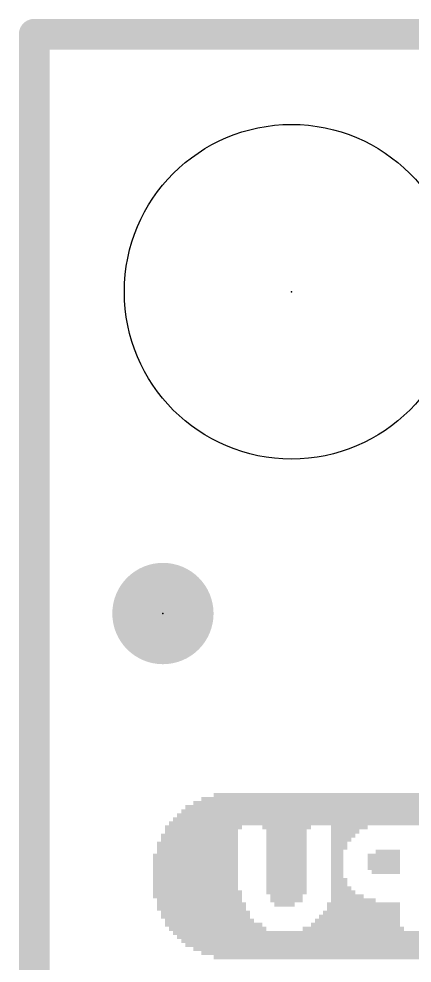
# Model space of a CAD drawing. Extents: x -34 to 73, y -22 to 26.
# Drawn here: x -0.15 to 3.73, y 16.24 to 25.55 of the extents above; entities that cross this region are included whole.
import ezdxf

# ---------------------------------------------------------------- set-up
doc = ezdxf.new("R2010")
doc.units = 0
for name, color, linetype in [('1', 12, 'CONTINUOUS'), ('16', 132, 'CONTINUOUS'), ('20', 31, 'CONTINUOUS'), ('22', 40, 'CONTINUOUS'), ('23', 53, 'CONTINUOUS'), ('24', 53, 'CONTINUOUS')]:
    doc.layers.add(name, color=color, linetype=linetype)

# ---------------------------------------------------------------- blocks, each defined once
blk = doc.blocks.new('PIE')
at = {"const_width": 0.5}
blk.add_lwpolyline([(0, -0.25, 1), (0, 0.25, 1), (0, -0.25)], format="xyb", dxfattribs=at)
blk = doc.blocks.new('RECT')
blk.add_solid([(-0.5, -0.5), (0.5, -0.5), (-0.5, 0.5), (0.5, 0.5)])

msp = doc.modelspace()

# ---------------------------------------------------------------- linework, layer by layer
at = {"layer": '1', "const_width": 0.3048}
for points in [[(25.4, 25.4), (0, 25.4)], [(0, 25.4), (0, 0)]]:
    msp.add_lwpolyline(points, dxfattribs=at)
at = {"layer": '1', "const_width": 0.1524}
for points in [[(0, 25.4762, 1), (0, 25.3238)], [(0.0762, 25.4, 1), (-0.0762, 25.4)]]:
    msp.add_lwpolyline(points, format="xyb", dxfattribs=at)
at = {"layer": '16', "const_width": 0.3048}
for points in [[(0, 25.4), (25.4, 25.4)], [(0, 0), (0, 25.4)]]:
    msp.add_lwpolyline(points, dxfattribs=at)
at = {"layer": '16', "const_width": 0.1524}
for points in [[(0, 25.4762, 1), (0, 25.3238)], [(0.0762, 25.4, 1), (-0.0762, 25.4)]]:
    msp.add_lwpolyline(points, format="xyb", dxfattribs=at)
at = {"layer": '20', "const_width": 0.2032}
for points in [[(0, 0), (0, 25.4)], [(0, 25.4), (25.4, 25.4)]]:
    msp.add_lwpolyline(points, dxfattribs=at)
at = {"layer": '20', "const_width": 0.1016}
for points in [[(0.0508, 25.4, 1), (-0.0508, 25.4)], [(0, 25.4508, 1), (0, 25.3492)]]:
    msp.add_lwpolyline(points, format="xyb", dxfattribs=at)
at = {"layer": '20'}
msp.add_circle((2.54, 22.86), 1.651, dxfattribs=at)
at = {"layer": '23'}
for p in [(2.54, 22.86), (1.27, 19.685)]:
    msp.add_point(p, dxfattribs=at)
at = {"layer": '24'}
msp.add_point((1.27, 19.685), dxfattribs=at)

# ---------------------------------------------------------------- block references
at = {"layer": '1'}
msp.add_blockref('PIE', (1.27, 19.685), dxfattribs=at)
at = {"layer": '16'}
msp.add_blockref('PIE', (1.27, 19.685), dxfattribs=at)
at = {"layer": '22', "yscale": 0.04, "rotation": 180}
for p, xscale in [((4.0304, 17.8942), 4.52), ((4.0304, 17.8142), 4.92), ((4.0304, 17.8542), 4.76), ((4.0304, 17.6942), 5.24), ((4.0304, 17.7342), 5.16), ((4.0304, 17.7742), 5.08), ((2.9704, 17.6142), 3.28), ((4.0304, 17.6542), 5.32), ((1.6704, 17.5742), 0.76), ((1.6504, 17.5342), 0.72), ((2.4904, 17.5742), 0.48), ((2.4904, 17.5342), 0.4), ((3.1104, 17.5742), 0.36), ((3.0704, 17.5342), 0.28), ((1.6104, 17.4142), 0.8), ((1.6304, 17.4942), 0.76), ((1.6304, 17.4542), 0.76), ((2.4904, 17.4942), 0.4), ((2.4904, 17.4542), 0.4), ((2.4904, 17.4142), 0.4), ((3.0504, 17.4942), 0.24), ((3.0304, 17.4542), 0.2), ((3.0104, 17.4142), 0.16), ((1.6104, 17.3742), 0.8), ((1.6104, 17.3342), 0.8), ((2.4904, 17.3742), 0.4), ((2.4904, 17.3342), 0.4), ((3.0104, 17.3742), 0.16), ((2.9904, 17.3342), 0.12), ((3.4904, 17.3342), 0.24), ((1.5904, 17.2942), 0.84), ((1.5904, 17.2542), 0.84), ((2.4904, 17.2942), 0.4), ((2.4904, 17.2542), 0.4), ((2.9904, 17.2942), 0.12), ((2.9904, 17.2542), 0.12), ((3.4504, 17.2942), 0.32), ((3.4504, 17.2542), 0.32), ((1.5904, 17.2142), 0.84), ((1.5904, 17.1742), 0.84), ((1.5904, 17.1342), 0.84), ((2.4904, 17.2142), 0.4), ((2.4904, 17.1742), 0.4), ((2.4904, 17.1342), 0.4), ((2.9904, 17.2142), 0.12), ((2.9904, 17.1742), 0.12), ((2.9904, 17.1342), 0.12), ((3.4504, 17.2142), 0.32), ((3.4504, 17.1742), 0.32), ((3.4704, 17.1342), 0.28), ((1.5904, 17.0942), 0.84), ((1.5904, 17.0542), 0.84), ((2.4904, 17.0942), 0.4), ((2.4904, 17.0542), 0.4), ((2.9904, 17.0942), 0.12), ((3.0104, 17.0542), 0.16), ((1.5904, 17.0142), 0.84), ((1.5904, 16.9742), 0.84), ((2.4904, 17.0142), 0.4), ((2.4904, 16.9742), 0.4), ((3.0104, 17.0142), 0.16), ((3.0304, 16.9742), 0.2), ((1.6104, 16.9342), 0.88), ((1.6104, 16.8942), 0.88), ((1.6304, 16.8542), 0.84), ((2.4904, 16.9342), 0.4), ((2.4904, 16.8942), 0.32), ((2.4904, 16.8542), 0.32), ((3.0504, 16.9342), 0.24), ((3.0904, 16.8942), 0.32), ((3.1504, 16.8542), 0.44), ((1.6504, 16.8142), 0.88), ((1.6504, 16.7742), 0.88), ((2.4704, 16.8142), 0.2), ((3.2504, 16.8142), 0.72), ((3.2504, 16.7742), 0.72), ((1.6904, 16.7342), 0.88), ((1.6904, 16.6942), 0.88), ((3.2104, 16.6942), 0.8), ((3.2304, 16.7342), 0.76), ((1.7304, 16.6542), 0.88), ((1.7704, 16.6142), 0.96), ((1.8104, 16.5742), 0.96), ((3.1704, 16.6142), 0.88), ((3.1904, 16.6542), 0.84), ((4.0304, 16.5342), 5.32), ((4.0304, 16.4942), 5.24), ((4.0304, 16.4542), 5.16), ((4.0304, 16.4142), 5.08), ((4.0304, 16.3742), 4.92), ((4.0304, 16.3342), 4.76), ((4.0304, 16.2942), 4.52)]:
    msp.add_blockref('RECT', p, dxfattribs=dict(at, xscale=xscale))
msp.add_blockref('RECT', (3.1504, 16.5742), dxfattribs=at)

doc.saveas('drawing.dxf')
